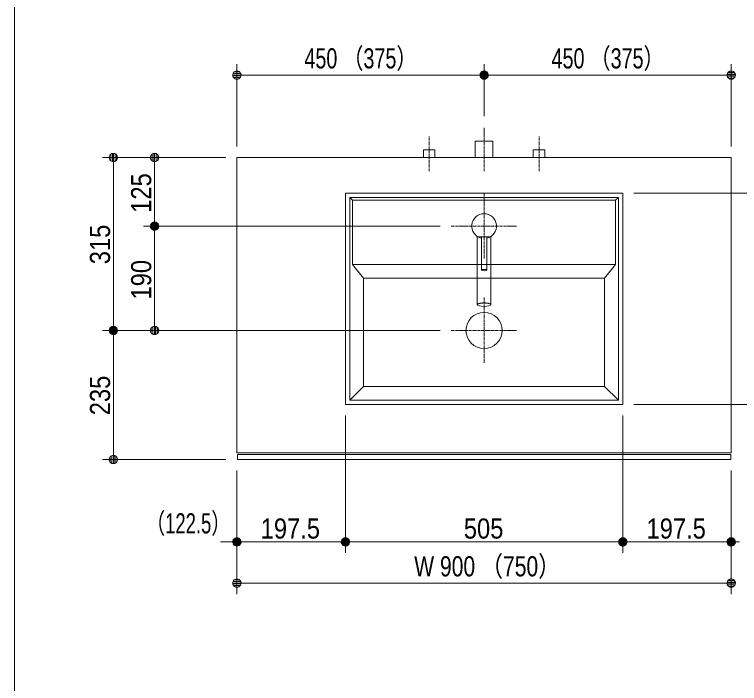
# Model space of a CAD drawing. Units: millimetres, scale not verified. Extents: x -6062 to 6062, y -3045 to 3045.
# Drawn here: x -368 to 953, y -778 to 440 of the extents above; entities that cross this region are included whole.
import ezdxf
from ezdxf.enums import TextEntityAlignment as Align

# ---------------------------------------------------------------- set-up
doc = ezdxf.new("R2010")
doc.units = ezdxf.units.MM
doc.header["$LTSCALE"] = 20
doc.linetypes.add('CHAIN1', pattern=[8, 5, -1, 1, -1])
for name, color, linetype, lineweight in [('0-0_1図面枠', 7, 'Continuous', 9), ('0-1_5ボウル・キャビネット', 7, 'Continuous', 9), ('0-2_2寸法-1', 7, 'Continuous', 9), ('0-3_0', 7, 'Continuous', 9), ('0-4_2寸法-2', 7, 'Continuous', 9), ('0-5_4給排水', 7, 'Continuous', 9)]:
    doc.layers.add(name, color=color, linetype=linetype, lineweight=lineweight)
doc.styles.add('ＭＳ Ｐゴシック', font='')
doc.styles.get('ＭＳ Ｐゴシック').set_extended_font_data('MS PGothic')

# ---------------------------------------------------------------- blocks, each defined once
blk = doc.blocks.new('グループ-4')
at = {"layer": '0-0_1図面枠'}
blk.add_line((28400, 41000), (28400, -48600), dxfattribs=at)
blk = doc.blocks.new('_Dot')
at = {"layer": '0-3_0'}
for p, q in [((-10, 0), (-20, 0)), ((9.78, 2), (-9.78, 2)), ((7.99, 6), (-7.99, 6)), ((9.16, -3.98), (-9.16, -3.98)), ((6, -7.98), (-6, -7.98))]:
    blk.add_line(p, q, dxfattribs=at)
for points in [[(10, 0), (9.92, 1.25), (9.69, 2.49), (9.3, 3.68), (8.76, 4.82), (8.09, 5.88), (7.29, 6.85), (6.37, 7.71), (5.36, 8.44), (4.26, 9.05), (3.09, 9.51), (1.87, 9.82), (0.63, 9.98), (-0.63, 9.98), (-1.87, 9.82), (-3.09, 9.51), (-4.26, 9.05), (-5.36, 8.44), (-6.37, 7.71), (-7.29, 6.85), (-8.09, 5.88), (-8.76, 4.82), (-9.3, 3.68), (-9.69, 2.49), (-9.92, 1.25), (-10, 0), (0, 0)], [(-10, 0), (-9.92, -1.25), (-9.69, -2.49), (-9.3, -3.68), (-8.76, -4.82), (-8.09, -5.88), (-7.29, -6.85), (-6.37, -7.71), (-5.36, -8.44), (-4.26, -9.05), (-3.09, -9.51), (-1.87, -9.82), (-0.63, -9.98), (0.63, -9.98), (1.87, -9.82), (3.09, -9.51), (4.26, -9.05), (5.36, -8.44), (6.37, -7.71), (7.29, -6.85), (8.09, -5.88), (8.76, -4.82), (9.3, -3.68), (9.69, -2.49), (9.92, -1.25), (10, 0), (0, 0)]]:
    blk.add_lwpolyline(points, close=True, dxfattribs=at)
blk = doc.blocks.new('グループ-33')
at = {"layer": '0-1_5ボウル・キャビネット'}
for p, q in [((40710, 2040), (40610, 2140)), ((50290, 2040), (50390, 2140)), ((40710, -300), (41110, -800)), ((50290, -300), (49890, -800)), ((41110, -4740), (40610, -5240)), ((49890, -4740), (50390, -5240))]:
    blk.add_line(p, q, dxfattribs=at)
at = {"layer": '0-1_5ボウル・キャビネット', "linetype": 'CHAIN1'}
for p, q in [((45500, -1500), (45500, -3900)), ((44300, -2700), (46700, -2700))]:
    blk.add_line(p, q, dxfattribs=at)
at = {"layer": '0-1_5ボウル・キャビネット'}
for points in [[(40450, 2300), (50550, 2300), (50550, -5400), (40450, -5400)], [(40610, 2140), (50390, 2140), (50390, -5240), (40610, -5240)], [(40710, 2040), (50290, 2040), (50290, -300), (40710, -300)], [(41110, -800), (49890, -800), (49890, -4740), (41110, -4740)]]:
    blk.add_lwpolyline(points, close=True, dxfattribs=at)
blk.add_circle((45500, -2700), 660, dxfattribs=at)
blk = doc.blocks.new('グループ-53')
at = {"layer": '0-5_4給排水', "linetype": 'CHAIN1'}
for p, q in [((45500, 2300), (45500, -100)), ((44300, 1100), (46700, 1100))]:
    blk.add_line(p, q, dxfattribs=at)
at = {"layer": '0-5_4給排水'}
blk.add_line((45724.5, 710), (45275.5, 710), dxfattribs=at)
for points in [[(45250, -414.9), (45250, -363), (45250, -311.2), (45250, -259.3), (45250, -207.5), (45250, -155.6), (45250, -103.8), (45250, -51.9), (45250, -0.1), (45250, 51.8), (45250, 103.6), (45250, 155.5), (45250, 207.3), (45250, 259.2), (45250, 311), (45250, 362.9), (45250, 414.7), (45250, 466.6), (45250, 518.4), (45250, 570.3), (45250, 622.1), (45250, 674), (45250, 725.8)], [(45400, 311.2), (45400, 332), (45400, 352.8), (45400, 373.5), (45400, 394.3), (45400, 415.1), (45400, 435.9), (45400, 456.7), (45400, 477.5), (45400, 498.3), (45400, 519), (45400, 539.8), (45400, 560.6), (45400, 581.4), (45400, 602.2), (45400, 623), (45400, 643.8), (45400, 664.5), (45400, 685.3), (45400, 706.1), (45416.9, 710), (45437.7, 710), (45458.5, 710), (45479.3, 710), (45500, 710), (45520.8, 710), (45541.6, 710), (45562.4, 710), (45583.2, 710), (45600, 706), (45600, 685.2), (45600, 664.5), (45600, 643.7), (45600, 622.9), (45600, 602.1), (45600, 581.3), (45600, 560.5), (45600, 539.7), (45600, 519), (45600, 498.2)], [(45750, 725.8), (45750, 674), (45750, 622.1), (45750, 570.3), (45750, 518.4), (45750, 466.6), (45750, 414.7), (45750, 362.9), (45750, 311), (45750, 259.2), (45750, 207.3), (45750, 155.5), (45750, 103.6), (45750, 51.8), (45750, -0.1), (45750, -51.9), (45750, -103.8), (45750, -155.6), (45750, -207.5), (45750, -259.3), (45750, -311.2), (45750, -363), (45750, -414.9), (45750, -466.7), (45750, -518.6), (45750, -570.4), (45750, -622.3), (45750, -674.1), (45750, -726), (45750, -777.8), (45750, -829.7), (45750, -881.5), (45750, -933.4), (45750, -985.2), (45750, -1037.1), (45750, -1088.9), (45750, -1140.8), (45750, -1192.6), (45750, -1244.5), (45750, -1296.3)], [(45400, -499.5), (45400, -478.7), (45400, -457.9), (45400, -437.1), (45400, -416.3), (45400, -395.5), (45400, -374.8), (45400, -354), (45400, -333.2), (45400, -312.4), (45400, -291.6), (45400, -270.8), (45400, -250), (45400, -229.2), (45400, -208.5), (45400, -187.7), (45400, -166.9), (45400, -146.1), (45400, -125.3), (45400, -104.5), (45400, -83.7), (45400, -63), (45400, -42.2), (45400, -21.4), (45400, -0.6), (45400, 20.2), (45400, 41), (45400, 61.8), (45400, 82.5), (45400, 103.3), (45400, 124.1), (45400, 144.9), (45400, 165.7), (45400, 186.5), (45400, 207.3), (45400, 228), (45400, 248.8), (45400, 269.6), (45400, 290.4), (45400, 311.2)], [(45600, 498.2), (45600, 477.4), (45600, 456.6), (45600, 435.8), (45600, 415), (45600, 394.2), (45600, 373.5), (45600, 352.7), (45600, 331.9), (45600, 311.1), (45600, 290.3), (45600, 269.5), (45600, 248.7), (45600, 228), (45600, 207.2), (45600, 186.4), (45600, 165.6), (45600, 144.8), (45600, 124), (45600, 103.2), (45600, 82.5), (45600, 61.7), (45600, 40.9), (45600, 20.1), (45600, -0.7), (45600, -21.5), (45600, -42.3), (45600, -63), (45600, -83.8), (45600, -104.6), (45600, -125.4), (45600, -146.2), (45600, -167), (45600, -187.8), (45600, -208.5), (45600, -229.3), (45600, -250.1), (45600, -270.9), (45600, -291.7), (45600, -312.5)], [(45750, -1296.3), (45750, -1348.2), (45750, -1400), (45750, -1451.9), (45750, -1503.7), (45750, -1555.6), (45750, -1607.4), (45750, -1659.3), (45750, -1711.1), (45750, -1763), (45676.5, -1808.5), (45500, -1827.3), (45323.5, -1808.5), (45250, -1763), (45250, -1711.1), (45250, -1659.3), (45250, -1607.4), (45250, -1555.6), (45250, -1503.7), (45250, -1451.9), (45250, -1400), (45250, -1348.2), (45250, -1296.3), (45250, -1244.5), (45250, -1192.6), (45250, -1140.8), (45250, -1088.9), (45250, -1037.1), (45250, -985.2), (45250, -933.4), (45250, -881.5), (45250, -829.7), (45250, -777.8), (45250, -726), (45250, -674.1), (45250, -622.3), (45250, -570.4), (45250, -518.6), (45250, -466.7), (45250, -414.9)], [(45600, -312.5), (45600, -333.3), (45600, -354), (45600, -374.8), (45600, -395.6), (45600, -416.4), (45600, -437.2), (45600, -458), (45600, -478.8), (45600, -499.5), (45570.6, -517.8), (45499.9, -525.3), (45429.2, -517.8), (45400, -499.5), (45400, -499.5), (45400.1, -498.4), (45400.3, -497.4), (45400.7, -496.4), (45401.2, -495.4), (45401.9, -494.4), (45402.7, -493.4), (45403.7, -492.4), (45404.8, -491.5), (45406.1, -490.5), (45407.5, -489.6), (45409.1, -488.7), (45410.9, -487.7), (45412.7, -486.8), (45414.8, -485.9), (45416.9, -485.1), (45419.1, -484.2), (45421.5, -483.4), (45424, -482.6), (45426.6, -481.9), (45429.2, -481.2), (45432, -480.5), (45435, -479.8), (45438, -479.1), (45441.1, -478.5), (45444.4, -478)], [(45444.4, -478), (45447.7, -477.4), (45451.2, -476.9), (45454.7, -476.4), (45458.2, -475.9), (45461.8, -475.5), (45465.5, -475.2), (45469.1, -474.8), (45472.9, -474.5), (45476.6, -474.3), (45480.4, -474.1), (45484.2, -473.9), (45488.1, -473.8), (45492, -473.7), (45496, -473.6), (45500, -473.6), (45504, -473.6), (45508, -473.7), (45511.9, -473.8), (45515.8, -473.9), (45519.6, -474.1), (45523.4, -474.3), (45527.1, -474.5), (45530.9, -474.8), (45534.5, -475.2), (45538.2, -475.5), (45541.8, -475.9), (45545.3, -476.4), (45548.8, -476.9), (45552.3, -477.4), (45555.6, -478), (45558.9, -478.5), (45562, -479.1), (45565, -479.8), (45568, -480.5), (45570.8, -481.2), (45573.4, -481.9), (45576, -482.6), (45578.5, -483.4), (45580.9, -484.2)], [(45580.9, -484.2), (45583.1, -485.1), (45585.2, -485.9), (45587.3, -486.8), (45589.1, -487.7), (45590.9, -488.7), (45592.5, -489.6), (45593.9, -490.5), (45595.2, -491.5), (45596.3, -492.4), (45597.3, -493.4), (45598.1, -494.4), (45598.8, -495.4), (45599.3, -496.4), (45599.7, -497.4), (45599.9, -498.4), (45600, -499.5), (45600, -499.5)], [(45250, -1762.6), (45250.2, -1760), (45250.8, -1757.5), (45251.7, -1754.9), (45253, -1752.4), (45254.7, -1750), (45256.8, -1747.5), (45259.2, -1745.1), (45262.1, -1742.7), (45265.3, -1740.3), (45268.8, -1737.9), (45272.8, -1735.6), (45277.1, -1733.3), (45281.8, -1731), (45286.9, -1728.8), (45292.3, -1726.6), (45297.9, -1724.5), (45303.8, -1722.5), (45309.9, -1720.5), (45316.4, -1718.7), (45323.1, -1716.8), (45330.1, -1715.1), (45337.4, -1713.4), (45344.9, -1711.8), (45352.8, -1710.3), (45360.9, -1708.9), (45369.3, -1707.5), (45377.9, -1706.2), (45386.7, -1704.9), (45395.6, -1703.8), (45404.6, -1702.8), (45413.7, -1701.9), (45422.8, -1701), (45432.1, -1700.3), (45441.5, -1699.7), (45451, -1699.1), (45460.6, -1698.7), (45470.3, -1698.4), (45480.1, -1698.1), (45490, -1698)], [(45490, -1698), (45500, -1697.9), (45510, -1698), (45519.9, -1698.1), (45529.7, -1698.4), (45539.4, -1698.7), (45549, -1699.1), (45558.5, -1699.7), (45567.9, -1700.3), (45577.2, -1701), (45586.3, -1701.9), (45595.4, -1702.8), (45604.4, -1703.8), (45613.3, -1704.9), (45622.1, -1706.2), (45630.7, -1707.5), (45639.1, -1708.9), (45647.2, -1710.3), (45655.1, -1711.8), (45662.6, -1713.4), (45669.9, -1715.1), (45676.9, -1716.8), (45683.6, -1718.7), (45690.1, -1720.5), (45696.2, -1722.5), (45702.1, -1724.5), (45707.7, -1726.6), (45713.1, -1728.8), (45718.2, -1731), (45722.9, -1733.3), (45727.2, -1735.6), (45731.2, -1737.9), (45734.7, -1740.3), (45737.9, -1742.7), (45740.8, -1745.1), (45743.2, -1747.5), (45745.3, -1750), (45747, -1752.4), (45748.3, -1754.9), (45749.2, -1757.5)], [(45749.2, -1757.5), (45749.8, -1760), (45750, -1762.6), (45750, -1762.6)]]:
    blk.add_lwpolyline(points, dxfattribs=at)
blk.add_arc((45500, 1100), 450, 282.83959, 257.16469, dxfattribs=at)
blk = doc.blocks.new('グループ-62')
at = {"layer": '0-5_4給排水', "linetype": 'CHAIN1'}
blk.add_line((45500, 3100), (45500, 4700), dxfattribs=at)
at = {"layer": '0-5_4給排水'}
blk.add_lwpolyline([(45180, 3600), (45180, 4200), (45820, 4200), (45820, 3600)], dxfattribs=at)
blk = doc.blocks.new('止水栓_平面_W100')
at = {"layer": '0-5_4給排水', "linetype": 'CHAIN1'}
for p, q in [((-2000, -500), (-2000, 780)), ((2000, -500), (2000, 780))]:
    blk.add_line(p, q, dxfattribs=at)
at = {"layer": '0-5_4給排水'}
for points in [[(-2210, 0), (-2210, 280), (-1790, 280), (-1790, 0)], [(1790, 0), (1790, 280), (2210, 280), (2210, 0)]]:
    blk.add_lwpolyline(points, dxfattribs=at)

msp = doc.modelspace()

# ---------------------------------------------------------------- linework, layer by layer
at = {"layer": '0-1_5ボウル・キャビネット'}
for points in [[(37.5, 180), (937.5, 180), (937.5, -358), (37.5, -358)], [(38.5, -361), (936.5, -361), (936.5, -370), (38.5, -370)]]:
    msp.add_lwpolyline(points, close=True, dxfattribs=at)
at = {"layer": '0-2_2寸法-1'}
for p, q in [((37.5, 200), (37.5, 350)), ((487.5, 255), (487.5, 350)), ((487.5, 255), (487.5, 350)), ((937.5, 200), (937.5, 350)), ((472.49, 330), (52.51, 330)), ((502.51, 330), (922.49, 330)), ((-132.5, 180), (-207.5, 180)), ((17.5, 180), (-132.5, 180)), ((-187.5, -119.99), (-187.5, 164.99)), ((-112.5, 70.01), (-112.5, 164.99)), ((760, 115), (1107.5, 115)), ((407.5, 55), (-132.5, 55)), ((407.5, 55), (-132.5, 55)), ((-112.5, 39.99), (-112.5, -119.99)), ((-132.5, -135), (-207.5, -135)), ((-132.5, -135), (-207.5, -135)), ((407.5, -135), (-132.5, -135)), ((-187.5, -150.01), (-187.5, -354.99)), ((760, -270), (1107.5, -270)), ((235, -290), (235, -540)), ((740, -290), (740, -540)), ((17.5, -370), (-207.5, -370)), ((37.5, -390), (37.5, -540)), ((235, -390), (235, -540)), ((740, -390), (740, -540)), ((937.5, -390), (937.5, -540)), ((219.99, -520), (52.51, -520)), ((724.99, -520), (250.01, -520)), ((755.01, -520), (922.49, -520)), ((37.5, -540), (37.5, -615)), ((937.5, -540), (937.5, -615)), ((922.49, -595), (52.51, -595))]:
    msp.add_line(p, q, dxfattribs=at)
at = {"layer": '0-4_2寸法-2'}
for p, q in [((37.5, -390), (37.5, -540)), ((235, -390), (235, -540)), ((740, -390), (740, -540)), ((937.5, -390), (937.5, -540)), ((22.49, -520), (7.49, -520)), ((235, -520), (37.5, -520)), ((250.01, -520), (265.01, -520)), ((724.99, -520), (709.99, -520)), ((740, -520), (937.5, -520))]:
    msp.add_line(p, q, dxfattribs=at)

# ---------------------------------------------------------------- block references
at = {"layer": '0-0_1図面枠', "xscale": 0.05, "yscale": 0.05}
msp.add_blockref('グループ-4', (-1787.5, 0), dxfattribs=at)
at = {"layer": '0-1_5ボウル・キャビネット', "xscale": 0.05, "yscale": 0.05}
msp.add_blockref('グループ-33', (-1787.5, 0), dxfattribs=at)
at = {"layer": '0-2_2寸法-1', "xscale": 0.7503418, "yscale": 0.7503418}
for p, rotation in [((37.5, 330), 180), ((487.5, 330), 180), ((-187.5, 180), 90), ((-112.5, 180), 90), ((-112.5, 55), 270), ((-112.5, 55), 90), ((-187.5, -135), 270), ((-187.5, -135), 90), ((-112.5, -135), 270), ((-187.5, -370), 270), ((37.5, -520), 180), ((235, -520), 180), ((740, -520), 180), ((37.5, -595), 180)]:
    msp.add_blockref('_Dot', p, dxfattribs=dict(at, rotation=rotation))
for p in [(487.5, 330), (937.5, 330), (235, -520), (740, -520), (937.5, -520), (937.5, -595)]:
    msp.add_blockref('_Dot', p, dxfattribs=at)
at = {"layer": '0-4_2寸法-2', "xscale": 0.7503418, "yscale": 0.7503418}
for p in [(37.5, -520), (740, -520)]:
    msp.add_blockref('_Dot', p, dxfattribs=at)
at = {"layer": '0-4_2寸法-2', "xscale": 0.7503418, "yscale": 0.7503418, "rotation": 180}
for p in [(235, -520), (937.5, -520)]:
    msp.add_blockref('_Dot', p, dxfattribs=at)
at = {"layer": '0-5_4給排水', "xscale": 0.05, "yscale": 0.05}
for name, p in [('グループ-62', (-1787.5, 0)), ('止水栓_平面_W100', (487.5, 180)), ('グループ-53', (-1787.5, 0))]:
    msp.add_blockref(name, p, dxfattribs=at)

# ---------------------------------------------------------------- texts
at = {"layer": '0-2_2寸法-1', "style": 'ＭＳ Ｐゴシック'}
for s, height, width, p in [('450 （375）', 36.66, 0.75, (160.29, 331.19)), ('450 （375）', 36.66, 0.75, (610.29, 331.19)), ('197.5', 36.66, 0.9, (80.74, -524.96)), ('505', 36.66, 0.9, (450.61, -524.96)), ('197.5', 36.66, 0.9, (783.24, -524.96)), ('W 900 （750）', 36.69, 0.8, (360.23, -593.81))]:
    msp.add_text(s, height=height, dxfattribs=dict(at, width=width)).set_placement(p, align=Align.BOTTOM_LEFT)
at = {"layer": '0-2_2寸法-1', "style": 'ＭＳ Ｐゴシック', "width": 0.9}
for s, p in [('125', (-107.54, 79.28)), ('315', (-182.54, -14.39)), ('190', (-107.54, -78.61)), ('235', (-182.44, -289.39))]:
    msp.add_text(s, height=36.66, rotation=90, dxfattribs=at).set_placement(p, align=Align.BOTTOM_LEFT)
at = {"layer": '0-4_2寸法-2', "style": 'ＭＳ Ｐゴシック', "width": 0.7}
msp.add_text('（122.5）', height=36.66, dxfattribs=at).set_placement((-128.22, -515.51), align=Align.BOTTOM_LEFT)

doc.saveas('drawing.dxf')
